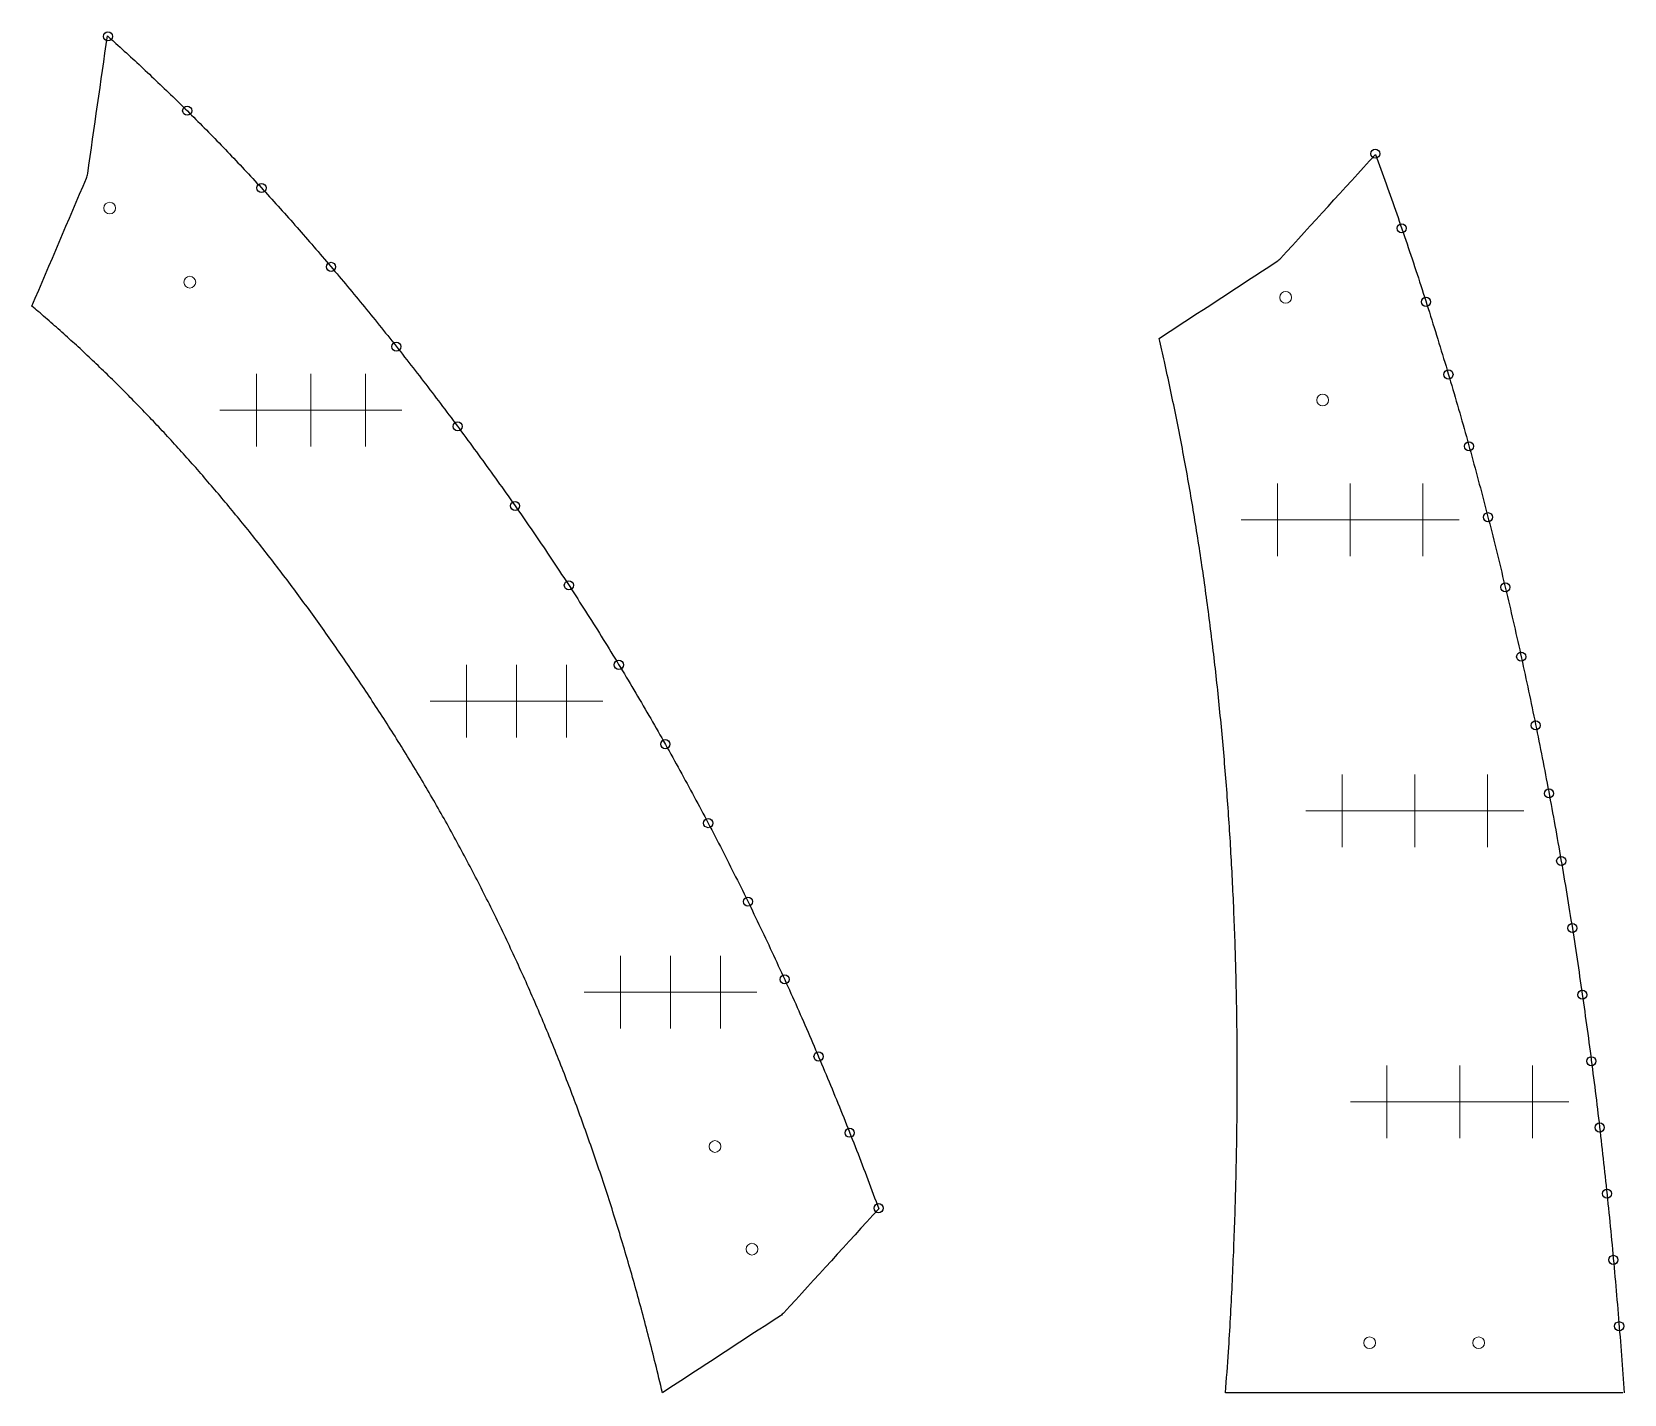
# Model space of a CAD drawing. Header units: inches. Extents: x -1683 to 11264, y -1696 to 865.
# Drawn here: x 1213.5 to 1301.1, y 91.1 to 166.1 of the extents above; entities that cross this region are included whole.
import ezdxf

# ---------------------------------------------------------------- set-up
doc = ezdxf.new("R2010")
doc.units = ezdxf.units.IN
doc.header["$MEASUREMENT"] = 0
doc.header["$PDMODE"] = 2
doc.header["$PDSIZE"] = 2
doc.layers.add('Drilling', color=3, linetype='Continuous', lineweight=13)
doc.layers.add('OLD1', color=1, linetype='Continuous')

# ---------------------------------------------------------------- blocks, each defined once
blk = doc.blocks.new('*U112')
at = {"layer": 'Drilling'}
blk.add_point((0, 0), dxfattribs=at)
blk = doc.blocks.new('*U113')
at = {"layer": 'Drilling', "color": 0, "linetype": 'ByBlock', "lineweight": -2, "transparency": 16777216}
for p in [(0, 0), (2.75, 0), (5.5, 0)]:
    blk.add_blockref('*U112', p, dxfattribs=at)
blk = doc.blocks.new('*U114')
at = {"layer": 'Drilling'}
blk.add_point((0, 0), dxfattribs=at)
blk = doc.blocks.new('*U115')
at = {"layer": 'Drilling', "color": 0, "linetype": 'ByBlock', "lineweight": -2, "transparency": 16777216}
for p in [(0, 0), (2.75, 0), (5.5, 0)]:
    blk.add_blockref('*U114', p, dxfattribs=at)
blk = doc.blocks.new('*U116')
at = {"layer": 'Drilling'}
blk.add_point((0, 0), dxfattribs=at)
blk = doc.blocks.new('*U117')
at = {"layer": 'Drilling', "color": 0, "linetype": 'ByBlock', "lineweight": -2, "transparency": 16777216}
for p in [(0, 0), (3, 0), (6, 0)]:
    blk.add_blockref('*U116', p, dxfattribs=at)
blk = doc.blocks.new('*U118')
at = {"layer": 'Drilling'}
blk.add_point((0, 0), dxfattribs=at)
blk = doc.blocks.new('*U119')
at = {"layer": 'Drilling', "color": 0, "linetype": 'ByBlock', "lineweight": -2, "transparency": 16777216}
for p in [(0, 0), (4, 0), (8, 0)]:
    blk.add_blockref('*U118', p, dxfattribs=at)
blk = doc.blocks.new('*U120')
at = {"layer": 'Drilling'}
blk.add_point((0, 0), dxfattribs=at)
blk = doc.blocks.new('*U121')
at = {"layer": 'Drilling', "color": 0, "linetype": 'ByBlock', "lineweight": -2, "transparency": 16777216}
for p in [(0, 0), (4, 0), (8, 0)]:
    blk.add_blockref('*U120', p, dxfattribs=at)
blk = doc.blocks.new('*U122')
at = {"layer": 'Drilling'}
blk.add_point((0, 0), dxfattribs=at)
blk = doc.blocks.new('*U123')
at = {"layer": 'Drilling', "color": 0, "linetype": 'ByBlock', "lineweight": -2, "transparency": 16777216}
for p in [(0, 0), (4, 0), (8, 0)]:
    blk.add_blockref('*U122', p, dxfattribs=at)

msp = doc.modelspace()

# ---------------------------------------------------------------- linework, layer by layer
for points, knots in [([(1216.55343, 158.25693), (1216.54115, 158.17137), (1216.51748, 158.08672), (1216.48361, 158.0072), (1215.48471, 155.66175), (1214.4858, 153.3163), (1213.4869, 150.97085), (1213.60161, 150.8742), (1213.71632, 150.77755), (1213.83104, 150.6809), (1214.09884, 150.44881), (1214.36664, 150.21672), (1214.63444, 149.98463), (1214.9012, 149.74694), (1215.16797, 149.50924), (1215.43473, 149.27155), (1215.70044, 149.02824), (1215.96616, 148.78493), (1216.23187, 148.54162), (1216.49654, 148.29267), (1216.76121, 148.04373), (1217.02587, 147.79478), (1217.28948, 147.54019), (1217.55309, 147.2856), (1217.81671, 147.03101), (1218.07925, 146.77075), (1218.3418, 146.51049), (1218.60435, 146.25024), (1218.86583, 145.98431), (1219.12731, 145.71837), (1219.3888, 145.45244), (1219.6492, 145.18082), (1219.90961, 144.9092), (1220.17001, 144.63757), (1220.42933, 144.36025), (1220.68865, 144.08292), (1220.94798, 143.8056), (1221.20621, 143.52256), (1221.46444, 143.23952), (1221.72267, 142.95649), (1221.9798, 142.66772), (1222.23693, 142.37896), (1222.49406, 142.0902), (1222.75008, 141.7957), (1223.0061, 141.50121), (1223.26212, 141.20671), (1223.51703, 140.90647), (1223.77193, 140.60623), (1224.02683, 140.30599), (1224.28061, 139.99999), (1224.53439, 139.694), (1224.78816, 139.388), (1225.0408, 139.07625), (1225.29344, 138.76449), (1225.54608, 138.45274), (1225.79758, 138.13522), (1226.04907, 137.81769), (1226.30056, 137.50017), (1226.5509, 137.17687), (1226.80124, 136.85357), (1227.05158, 136.53027), (1227.30075, 136.20119), (1227.54992, 135.87211), (1227.7991, 135.54303), (1228.04709, 135.20816), (1228.29509, 134.87329), (1228.54309, 134.53842), (1228.7899, 134.19776), (1229.03671, 133.85709), (1229.28353, 133.51643), (1229.52915, 133.16997), (1229.77476, 132.82351), (1230.02038, 132.47705), (1230.26479, 132.12479), (1230.50921, 131.77253), (1230.75362, 131.42026), (1230.99682, 131.06219), (1231.24002, 130.70413), (1231.48322, 130.34606), (1231.7252, 129.98218), (1231.96717, 129.6183), (1232.20915, 129.25442), (1232.44896, 128.88616), (1232.68878, 128.5179), (1232.92859, 128.14963), (1233.16382, 127.77943), (1233.39905, 127.40924), (1233.63428, 127.03904), (1233.86435, 126.66652), (1234.09442, 126.29399), (1234.32449, 125.92147), (1234.55029, 125.5452), (1234.7761, 125.16893), (1235.00191, 124.79266), (1235.22346, 124.41263), (1235.44501, 124.0326), (1235.66656, 123.65257), (1235.88386, 123.26876), (1236.10115, 122.88496), (1236.31845, 122.50115), (1236.53149, 122.11356), (1236.74453, 121.72597), (1236.95757, 121.33839), (1237.16636, 120.947), (1237.37515, 120.55561), (1237.58394, 120.16423), (1237.78847, 119.76903), (1237.99301, 119.37384), (1238.19755, 118.97864), (1238.39783, 118.57963), (1238.59812, 118.18061), (1238.7984, 117.7816), (1238.99444, 117.37875), (1239.19047, 116.97591), (1239.3865, 116.57306), (1239.57828, 116.16637), (1239.77006, 115.75969), (1239.96185, 115.353), (1240.14937, 114.94246), (1240.3369, 114.53191), (1240.52443, 114.12137), (1240.7077, 113.70697), (1240.89097, 113.29256), (1241.07424, 112.87815), (1241.25326, 112.45987), (1241.43227, 112.04159), (1241.61129, 111.62331), (1241.78604, 111.20115), (1241.9608, 110.77898), (1242.13556, 110.35681), (1242.30605, 109.93075), (1242.47654, 109.50469), (1242.64704, 109.07863), (1242.81326, 108.64867), (1242.97949, 108.2187), (1243.14572, 107.78874), (1243.30768, 107.35486), (1243.46964, 106.92098), (1243.6316, 106.48711), (1243.78928, 106.04931), (1243.94697, 105.61151), (1244.10466, 105.17371), (1244.25807, 104.73197), (1244.41148, 104.29024), (1244.56489, 103.84851), (1244.71402, 103.40284), (1244.86315, 102.95717), (1245.01228, 102.5115), (1245.15712, 102.06188), (1245.30197, 101.61227), (1245.44681, 101.16265), (1245.58736, 100.70908), (1245.72792, 100.25551), (1245.86847, 99.80193), (1246.00473, 99.3444), (1246.14099, 98.88687), (1246.27725, 98.42933), (1246.40921, 97.96783), (1246.54117, 97.50633), (1246.67313, 97.04483), (1246.80078, 96.57935), (1246.92844, 96.11388), (1247.05609, 95.6484), (1247.17943, 95.17894), (1247.30278, 94.70949), (1247.42612, 94.24003), (1247.54515, 93.76658), (1247.66417, 93.29314), (1247.7832, 92.8197), (1247.9107, 92.28646), (1248.03819, 91.75323), (1248.16569, 91.22), (1250.32914, 92.633), (1252.49259, 94.046), (1254.65605, 95.459), (1254.72633, 95.50491), (1254.79128, 95.56015), (1254.84787, 95.62216), (1256.58698, 97.52781), (1258.3261, 99.43346), (1260.06522, 101.33912), (1259.86401, 101.87806), (1259.66279, 102.41701), (1259.46158, 102.95595), (1259.25626, 103.49098), (1259.05094, 104.026), (1258.84563, 104.56103), (1258.63621, 105.09213), (1258.42678, 105.62323), (1258.21736, 106.15433), (1258.00384, 106.68151), (1257.79031, 107.20869), (1257.57678, 107.73587), (1257.35915, 108.25913), (1257.14152, 108.78239), (1256.92389, 109.30564), (1256.70216, 109.82498), (1256.48043, 110.34432), (1256.25869, 110.86365), (1256.03285, 111.37906), (1255.80701, 111.89448), (1255.58118, 112.40989), (1255.35123, 112.92138), (1255.12129, 113.43287), (1254.89135, 113.94436), (1254.6573, 114.45193), (1254.42325, 114.9595), (1254.18921, 115.46707), (1253.95106, 115.97071), (1253.7129, 116.47436), (1253.47475, 116.978), (1253.2325, 117.47773), (1252.99024, 117.97745), (1252.74799, 118.47717), (1252.50163, 118.97298), (1252.25527, 119.46878), (1252.00891, 119.96458), (1251.75845, 120.45646), (1251.50798, 120.94834), (1251.25752, 121.44022), (1251.00295, 121.92817), (1250.74838, 122.41613), (1250.49381, 122.90409), (1250.23514, 123.38812), (1249.97647, 123.87216), (1249.7178, 124.35619), (1249.45502, 124.8363), (1249.19225, 125.31642), (1248.92947, 125.79653), (1248.66259, 126.27272), (1248.39571, 126.74891), (1248.12883, 127.2251), (1247.85784, 127.69737), (1247.58686, 128.16963), (1247.31588, 128.6419), (1247.04079, 129.11025), (1246.7657, 129.57859), (1246.49061, 130.04694), (1246.21142, 130.51136), (1245.93222, 130.97578), (1245.65303, 131.44021), (1245.36973, 131.90071), (1245.08644, 132.36121), (1244.80314, 132.82171), (1244.51574, 133.27829), (1244.22834, 133.73487), (1243.94093, 134.19145), (1243.64943, 134.6441), (1243.35792, 135.09676), (1243.06642, 135.54942), (1242.77081, 135.99815), (1242.4752, 136.44688), (1242.17959, 136.89562), (1241.87987, 137.34043), (1241.58016, 137.78524), (1241.28045, 138.23005), (1240.97663, 138.67094), (1240.67281, 139.11183), (1240.36899, 139.55272), (1240.06107, 139.98969), (1239.75315, 140.42666), (1239.44522, 140.86362), (1239.13528, 141.29519), (1238.82533, 141.72675), (1238.51539, 142.15832), (1238.2055, 142.583), (1237.89561, 143.00768), (1237.58573, 143.43236), (1237.2759, 143.85016), (1236.96607, 144.26796), (1236.65624, 144.68576), (1236.34647, 145.09668), (1236.0367, 145.50759), (1235.72693, 145.91851), (1235.41721, 146.32254), (1235.1075, 146.72657), (1234.79779, 147.13061), (1234.48813, 147.52776), (1234.17848, 147.9249), (1233.86882, 148.32205), (1233.55923, 148.71232), (1233.24963, 149.10259), (1232.94003, 149.49285), (1232.6305, 149.87624), (1232.32096, 150.25962), (1232.01142, 150.643), (1231.70194, 151.0195), (1231.39246, 151.396), (1231.08298, 151.7725), (1230.77356, 152.14212), (1230.46414, 152.51174), (1230.15472, 152.88136), (1229.84535, 153.24409), (1229.53599, 153.60682), (1229.22663, 153.96956), (1228.91732, 154.32541), (1228.60802, 154.68126), (1228.29871, 155.03711), (1227.98946, 155.38608), (1227.68022, 155.73505), (1227.37097, 156.08401), (1227.06178, 156.4261), (1226.75259, 156.76818), (1226.4434, 157.11027), (1226.13427, 157.44547), (1225.82514, 157.78067), (1225.51601, 158.11587), (1225.20694, 158.44419), (1224.89787, 158.77251), (1224.5888, 159.10083), (1224.27978, 159.42226), (1223.97077, 159.7437), (1223.66175, 160.06513), (1223.3528, 160.37969), (1223.04384, 160.69424), (1222.73489, 161.00879), (1222.42599, 161.31646), (1222.11709, 161.62413), (1221.80819, 161.9318), (1221.49935, 162.23258), (1221.19052, 162.53337), (1220.88168, 162.83416), (1220.57289, 163.12806), (1220.26411, 163.42196), (1219.95533, 163.71586), (1219.64661, 164.00288), (1219.33789, 164.2899), (1219.02916, 164.57692), (1218.7205, 164.85706), (1218.41183, 165.1372), (1218.10317, 165.41733), (1217.94887, 165.55396), (1217.79456, 165.69059), (1217.64026, 165.82721), (1217.27798, 163.30379), (1216.91571, 160.78036), (1216.55343, 158.25693)], [0, 0, 0, 0, 0.25930227, 0.25930227, 0.25930227, 1.25930227, 1.25930227, 1.25930227, 2.25930227, 2.25930227, 2.25930227, 3.25930227, 3.25930227, 3.25930227, 4.25930227, 4.25930227, 4.25930227, 5.25930227, 5.25930227, 5.25930227, 6.25930227, 6.25930227, 6.25930227, 7.25930227, 7.25930227, 7.25930227, 8.25930227, 8.25930227, 8.25930227, 9.25930227, 9.25930227, 9.25930227, 10.25930227, 10.25930227, 10.25930227, 11.25930227, 11.25930227, 11.25930227, 12.25930227, 12.25930227, 12.25930227, 13.25930227, 13.25930227, 13.25930227, 14.25930227, 14.25930227, 14.25930227, 15.25930227, 15.25930227, 15.25930227, 16.25930227, 16.25930227, 16.25930227, 17.25930227, 17.25930227, 17.25930227, 18.25930227, 18.25930227, 18.25930227, 19.25930227, 19.25930227, 19.25930227, 20.25930227, 20.25930227, 20.25930227, 21.25930227, 21.25930227, 21.25930227, 22.25930227, 22.25930227, 22.25930227, 23.25930227, 23.25930227, 23.25930227, 24.25930227, 24.25930227, 24.25930227, 25.25930227, 25.25930227, 25.25930227, 26.25930227, 26.25930227, 26.25930227, 27.25930227, 27.25930227, 27.25930227, 28.25930227, 28.25930227, 28.25930227, 29.25930227, 29.25930227, 29.25930227, 30.25930227, 30.25930227, 30.25930227, 31.25930227, 31.25930227, 31.25930227, 32.25930227, 32.25930227, 32.25930227, 33.25930227, 33.25930227, 33.25930227, 34.25930227, 34.25930227, 34.25930227, 35.25930227, 35.25930227, 35.25930227, 36.25930227, 36.25930227, 36.25930227, 37.25930227, 37.25930227, 37.25930227, 38.25930227, 38.25930227, 38.25930227, 39.25930227, 39.25930227, 39.25930227, 40.25930227, 40.25930227, 40.25930227, 41.25930227, 41.25930227, 41.25930227, 42.25930227, 42.25930227, 42.25930227, 43.25930227, 43.25930227, 43.25930227, 44.25930227, 44.25930227, 44.25930227, 45.25930227, 45.25930227, 45.25930227, 46.25930227, 46.25930227, 46.25930227, 47.25930227, 47.25930227, 47.25930227, 48.25930227, 48.25930227, 48.25930227, 49.25930227, 49.25930227, 49.25930227, 50.25930227, 50.25930227, 50.25930227, 51.25930227, 51.25930227, 51.25930227, 52.25930227, 52.25930227, 52.25930227, 53.25930227, 53.25930227, 53.25930227, 54.25930227, 54.25930227, 54.25930227, 55.25930227, 55.25930227, 55.25930227, 56.25930227, 56.25930227, 56.25930227, 57.25930227, 57.25930227, 57.25930227, 57.51112173, 57.51112173, 57.51112173, 58.51112173, 58.51112173, 58.51112173, 59.51112173, 59.51112173, 59.51112173, 60.51112173, 60.51112173, 60.51112173, 61.51112173, 61.51112173, 61.51112173, 62.51112173, 62.51112173, 62.51112173, 63.51112173, 63.51112173, 63.51112173, 64.51112173, 64.51112173, 64.51112173, 65.51112173, 65.51112173, 65.51112173, 66.51112173, 66.51112173, 66.51112173, 67.51112173, 67.51112173, 67.51112173, 68.51112173, 68.51112173, 68.51112173, 69.51112173, 69.51112173, 69.51112173, 70.51112173, 70.51112173, 70.51112173, 71.51112173, 71.51112173, 71.51112173, 72.51112173, 72.51112173, 72.51112173, 73.51112173, 73.51112173, 73.51112173, 74.51112173, 74.51112173, 74.51112173, 75.51112173, 75.51112173, 75.51112173, 76.51112173, 76.51112173, 76.51112173, 77.51112173, 77.51112173, 77.51112173, 78.51112173, 78.51112173, 78.51112173, 79.51112173, 79.51112173, 79.51112173, 80.51112173, 80.51112173, 80.51112173, 81.51112173, 81.51112173, 81.51112173, 82.51112173, 82.51112173, 82.51112173, 83.51112173, 83.51112173, 83.51112173, 84.51112173, 84.51112173, 84.51112173, 85.51112173, 85.51112173, 85.51112173, 86.51112173, 86.51112173, 86.51112173, 87.51112173, 87.51112173, 87.51112173, 88.51112173, 88.51112173, 88.51112173, 89.51112173, 89.51112173, 89.51112173, 90.51112173, 90.51112173, 90.51112173, 91.51112173, 91.51112173, 91.51112173, 92.51112173, 92.51112173, 92.51112173, 93.51112173, 93.51112173, 93.51112173, 94.51112173, 94.51112173, 94.51112173, 95.51112173, 95.51112173, 95.51112173, 96.51112173, 96.51112173, 96.51112173, 97.51112173, 97.51112173, 97.51112173, 98.51112173, 98.51112173, 98.51112173, 99.51112173, 99.51112173, 99.51112173, 100.51112173, 100.51112173, 100.51112173, 101.51112173, 101.51112173, 101.51112173, 102.51112173, 102.51112173, 102.51112173, 103.51112173, 103.51112173, 103.51112173, 104.51112173, 104.51112173, 104.51112173, 105.51112173, 105.51112173, 105.51112173, 106.51112173, 106.51112173, 106.51112173, 107.51112173, 107.51112173, 107.51112173, 108.51112173, 108.51112173, 108.51112173, 109.51112173, 109.51112173, 109.51112173, 110.51112173, 110.51112173, 110.51112173, 110.51112173]), ([(1300.98797, 91.21999), (1293.70398, 91.21999), (1286.42, 91.21999), (1279.13602, 91.21999), (1279.19236, 91.97378), (1279.2487, 92.72756), (1279.30503, 93.48134), (1279.34071, 94.09653), (1279.37638, 94.71172), (1279.41206, 95.3269), (1279.44318, 95.93721), (1279.4743, 96.54751), (1279.50542, 97.15781), (1279.53205, 97.76409), (1279.55867, 98.37038), (1279.5853, 98.97666), (1279.60743, 99.57891), (1279.62956, 100.18117), (1279.65169, 100.78343), (1279.66933, 101.38166), (1279.68697, 101.97989), (1279.70462, 102.57812), (1279.71777, 103.17232), (1279.73093, 103.76653), (1279.74408, 104.36073), (1279.75275, 104.95091), (1279.76143, 105.54108), (1279.7701, 106.13126), (1279.7743, 106.71741), (1279.77849, 107.30355), (1279.78269, 107.8897), (1279.78241, 108.47181), (1279.78214, 109.05393), (1279.78186, 109.63604), (1279.77712, 110.21413), (1279.77237, 110.79221), (1279.76763, 111.37029), (1279.75842, 111.94434), (1279.74921, 112.51839), (1279.74, 113.09244), (1279.72633, 113.66246), (1279.71266, 114.23247), (1279.699, 114.80249), (1279.68087, 115.36847), (1279.66275, 115.93445), (1279.64463, 116.50044), (1279.62206, 117.06238), (1279.59949, 117.62433), (1279.57692, 118.18628), (1279.5499, 118.74419), (1279.52289, 119.3021), (1279.49587, 119.86001), (1279.46442, 120.41388), (1279.43297, 120.96776), (1279.40151, 121.52164), (1279.36562, 122.07148), (1279.32974, 122.62131), (1279.29385, 123.17115), (1279.25353, 123.71696), (1279.21322, 124.26276), (1279.1729, 124.80857), (1279.12817, 125.35034), (1279.08343, 125.8921), (1279.03869, 126.43387), (1278.98953, 126.97161), (1278.94038, 127.50934), (1278.89122, 128.04707), (1278.83766, 128.58077), (1278.78409, 129.11447), (1278.73053, 129.64817), (1278.67255, 130.17784), (1278.61458, 130.70751), (1278.55661, 131.23717), (1278.49424, 131.76281), (1278.43186, 132.28844), (1278.36949, 132.81408), (1278.30273, 133.33568), (1278.23596, 133.85728), (1278.16919, 134.37889), (1278.09804, 134.89646), (1278.02689, 135.41404), (1277.95573, 135.93161), (1277.8802, 136.44516), (1277.80466, 136.95871), (1277.72912, 137.47225), (1277.64921, 137.98178), (1277.5693, 138.4913), (1277.48939, 139.00082), (1277.4051, 139.50632), (1277.32082, 140.01182), (1277.23654, 140.51732), (1277.14789, 141.0188), (1277.05924, 141.52028), (1276.9706, 142.02176), (1276.87759, 142.51922), (1276.78459, 143.01669), (1276.69158, 143.51415), (1276.59423, 144.0076), (1276.49687, 144.50105), (1276.39952, 144.9945), (1276.29781, 145.48394), (1276.19611, 145.97338), (1276.09441, 146.46282), (1275.98837, 146.94825), (1275.88232, 147.43369), (1275.77628, 147.91912), (1275.6787, 148.34475), (1275.58111, 148.77039), (1275.48353, 149.19602), (1277.64698, 150.60903), (1279.81044, 152.02203), (1281.97389, 153.43503), (1282.04417, 153.48093), (1282.10912, 153.53618), (1282.16571, 153.59818), (1283.90483, 155.50384), (1285.64394, 157.40949), (1287.38306, 159.31514), (1287.58017, 158.77227), (1287.77728, 158.22941), (1287.97439, 157.68654), (1288.16739, 157.13975), (1288.3604, 156.59295), (1288.5534, 156.04616), (1288.7423, 155.49545), (1288.93121, 154.94474), (1289.12011, 154.39402), (1289.3049, 153.83939), (1289.4897, 153.28475), (1289.6745, 152.73012), (1289.85519, 152.17156), (1290.03588, 151.613), (1290.21657, 151.05444), (1290.39316, 150.49196), (1290.56975, 149.92948), (1290.74634, 149.367), (1290.91882, 148.8006), (1291.09131, 148.2342), (1291.26379, 147.66779), (1291.43217, 147.09747), (1291.60055, 146.52714), (1291.76893, 145.95682), (1291.9332, 145.38257), (1292.09748, 144.80833), (1292.26176, 144.23408), (1292.42193, 143.65591), (1292.5821, 143.07774), (1292.74227, 142.49957), (1292.89834, 141.91748), (1293.0544, 141.33539), (1293.21047, 140.7533), (1293.36243, 140.16728), (1293.5144, 139.58127), (1293.66636, 138.99525), (1293.81422, 138.40532), (1293.96208, 137.81538), (1294.10994, 137.22545), (1294.25369, 136.63159), (1294.39745, 136.03773), (1294.5412, 135.44387), (1294.68085, 134.84609), (1294.8205, 134.24831), (1294.96015, 133.65053), (1295.0957, 133.04883), (1295.23125, 132.44712), (1295.36679, 131.84542), (1295.49823, 131.2398), (1295.62968, 130.63417), (1295.76112, 130.02854), (1295.88846, 129.419), (1296.01579, 128.80945), (1296.14313, 128.1999), (1296.26637, 127.58643), (1296.3896, 126.97296), (1296.51283, 126.35949), (1296.63196, 125.7421), (1296.75109, 125.12471), (1296.87022, 124.50732), (1296.98525, 123.886), (1297.10027, 123.26469), (1297.2153, 122.64337), (1297.32622, 122.01814), (1297.43714, 121.3929), (1297.54806, 120.76766), (1297.65488, 120.1385), (1297.76169, 119.50935), (1297.86851, 118.88019), (1297.97122, 118.24711), (1298.07394, 117.61402), (1298.17665, 116.98094), (1298.27526, 116.34394), (1298.37387, 115.70694), (1298.47248, 115.06993), (1298.56698, 114.42901), (1298.66148, 113.78808), (1298.75599, 113.14716), (1298.84639, 112.50231), (1298.93679, 111.85746), (1299.02719, 111.21261), (1299.11349, 110.56384), (1299.19978, 109.91507), (1299.28608, 109.2663), (1299.36827, 108.61361), (1299.45046, 107.96092), (1299.53265, 107.30822), (1299.61074, 106.65161), (1299.68883, 105.99499), (1299.76692, 105.33838), (1299.8409, 104.67784), (1299.91488, 104.0173), (1299.98887, 103.35677), (1300.05875, 102.69231), (1300.12862, 102.02785), (1300.1985, 101.36339), (1300.26428, 100.69501), (1300.33005, 100.02662), (1300.39583, 99.35824), (1300.4575, 98.68594), (1300.51917, 98.01364), (1300.58084, 97.34133), (1300.63841, 96.6651), (1300.69597, 95.98888), (1300.75354, 95.31265), (1300.807, 94.6325), (1300.86047, 93.95236), (1300.91393, 93.27221), (1300.96329, 92.58814), (1301.01264, 91.90406), (1301.062, 91.21999)], [0, 0, 0, 0, 1, 1, 1, 2, 2, 2, 3, 3, 3, 4, 4, 4, 5, 5, 5, 6, 6, 6, 7, 7, 7, 8, 8, 8, 9, 9, 9, 10, 10, 10, 11, 11, 11, 12, 12, 12, 13, 13, 13, 14, 14, 14, 15, 15, 15, 16, 16, 16, 17, 17, 17, 18, 18, 18, 19, 19, 19, 20, 20, 20, 21, 21, 21, 22, 22, 22, 23, 23, 23, 24, 24, 24, 25, 25, 25, 26, 26, 26, 27, 27, 27, 28, 28, 28, 29, 29, 29, 30, 30, 30, 31, 31, 31, 32, 32, 32, 33, 33, 33, 34, 34, 34, 35, 35, 35, 36, 36, 36, 37, 37, 37, 37.25181945, 37.25181945, 37.25181945, 38.25181945, 38.25181945, 38.25181945, 39.25181945, 39.25181945, 39.25181945, 40.25181945, 40.25181945, 40.25181945, 41.25181945, 41.25181945, 41.25181945, 42.25181945, 42.25181945, 42.25181945, 43.25181945, 43.25181945, 43.25181945, 44.25181945, 44.25181945, 44.25181945, 45.25181945, 45.25181945, 45.25181945, 46.25181945, 46.25181945, 46.25181945, 47.25181945, 47.25181945, 47.25181945, 48.25181945, 48.25181945, 48.25181945, 49.25181945, 49.25181945, 49.25181945, 50.25181945, 50.25181945, 50.25181945, 51.25181945, 51.25181945, 51.25181945, 52.25181945, 52.25181945, 52.25181945, 53.25181945, 53.25181945, 53.25181945, 54.25181945, 54.25181945, 54.25181945, 55.25181945, 55.25181945, 55.25181945, 56.25181945, 56.25181945, 56.25181945, 57.25181945, 57.25181945, 57.25181945, 58.25181945, 58.25181945, 58.25181945, 59.25181945, 59.25181945, 59.25181945, 60.25181945, 60.25181945, 60.25181945, 61.25181945, 61.25181945, 61.25181945, 62.25181945, 62.25181945, 62.25181945, 63.25181945, 63.25181945, 63.25181945, 64.25181945, 64.25181945, 64.25181945, 65.25181945, 65.25181945, 65.25181945, 66.25181945, 66.25181945, 66.25181945, 67.25181945, 67.25181945, 67.25181945, 68.25181945, 68.25181945, 68.25181945, 69.25181945, 69.25181945, 69.25181945, 70.25181945, 70.25181945, 70.25181945, 71.25181945, 71.25181945, 71.25181945, 72.25181945, 72.25181945, 72.25181945, 73.25181945, 73.25181945, 73.25181945, 74.25181945, 74.25181945, 74.25181945, 75.25181945, 75.25181945, 75.25181945, 75.25181945])]:
    msp.add_open_spline(points, degree=3, knots=knots)
at = {"layer": 'Drilling'}
for centre in [(1217.76601, 156.36205), (1222.17086, 152.28807), (1282.44481, 151.45019), (1284.4803, 145.80601), (1251.05599, 104.76252), (1253.09148, 99.11834), (1287.06199, 93.96999), (1293.06199, 93.96999)]:
    msp.add_circle(centre, 0.3225, dxfattribs=at)
at = {"layer": 'OLD1'}
for centre in [(1217.66952, 165.80131), (1222.02691, 161.71395), (1287.37059, 159.34853), (1226.11325, 157.46827), (1288.82596, 155.25155), (1229.94282, 153.12981), (1290.16725, 151.20692), (1233.53197, 148.74669), (1291.39867, 147.21093), (1236.89966, 144.35751), (1292.53049, 143.26404), (1240.06324, 139.98661), (1293.5706, 139.36454), (1243.02027, 135.61947), (1294.52532, 135.50947), (1245.76863, 131.24792), (1295.39943, 131.69502), (1296.19971, 127.91823), (1248.3191, 126.88559), (1296.93168, 124.17533), (1250.68218, 122.54302), (1297.59996, 120.462), (1252.86839, 118.22881), (1298.20874, 116.77365), (1254.88862, 113.95027), (1298.76183, 113.10546), (1256.75103, 109.71052), (1299.26136, 109.45211), (1299.711, 105.80858), (1258.46876, 105.51677), (1260.05275, 101.37251), (1300.11373, 102.16944), (1300.4719, 98.52899), (1300.78745, 94.88125)]:
    msp.add_circle(centre, 0.25, dxfattribs=at)

# ---------------------------------------------------------------- block references
at = {"layer": 'Drilling', "xscale": -1}
for name, p in [('*U117', (1231.83065, 145.24397)), ('*U123', (1289.99232, 139.21999)), ('*U115', (1242.88957, 129.24397)), ('*U121', (1293.54907, 123.21999)), ('*U113', (1251.36013, 113.24397)), ('*U119', (1296.01612, 107.21999))]:
    msp.add_blockref(name, p, dxfattribs=at)

doc.saveas('drawing.dxf')
